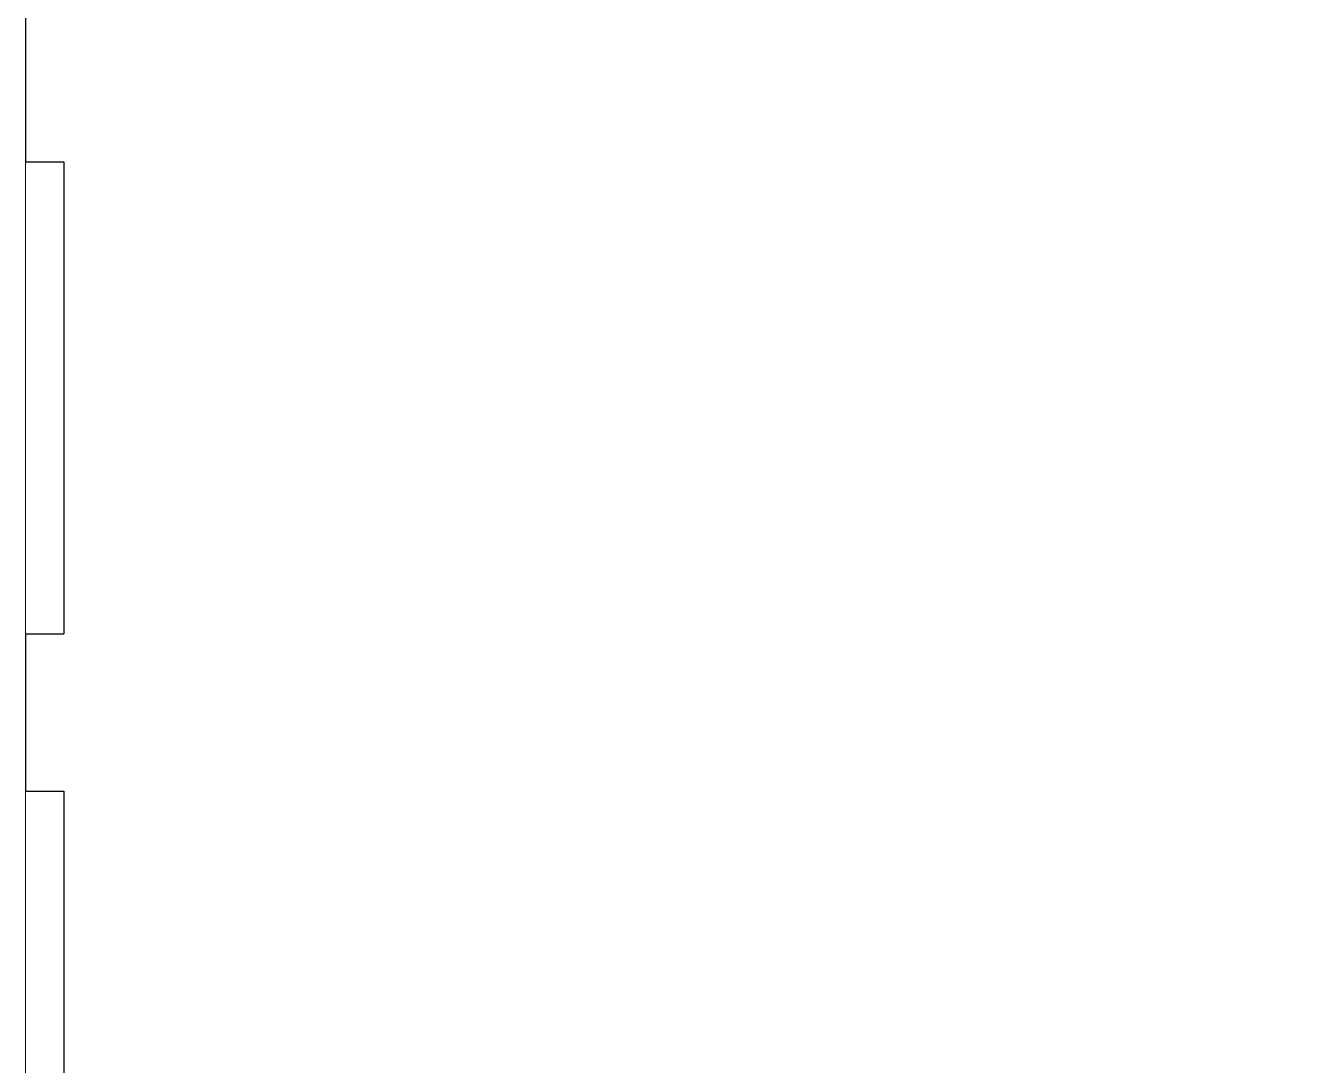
# Model space of a CAD drawing. Header units: millimetres. Extents: x -3928 to -434, y -548 to 1409.
# Drawn here: x -3928.4 to -3762.8, y 1050.3 to 1185.8 of the extents above; entities that cross this region are included whole.
import ezdxf

# ---------------------------------------------------------------- set-up
doc = ezdxf.new("R2010")
doc.units = ezdxf.units.MM
doc.header["$MEASUREMENT"] = 0
doc.layers.add('layer 1', color=7, linetype='Continuous')

msp = doc.modelspace()

# ---------------------------------------------------------------- linework, layer by layer
at = {"layer": 'layer 1', "color": 250, "lineweight": 9}
msp.add_lwpolyline([(-3928.424, 422.392), (-2728.424, 422.392), (-2728.424, 1322.392), (-3928.424, 1322.392), (-3928.424, 422.392)], close=True, dxfattribs=at)
at = {"layer": 'layer 1', "color": 1, "lineweight": 25}
for points in [[(-3928.424, 1188.5442), (-3928.424, 1188.5442), (-3928.424, 1168.0443), (-3928.424, 1168.0443)], [(-3928.424, 1168.0443), (-3928.424, 1168.0443), (-3923.4237, 1168.0443), (-3923.4237, 1168.0443)], [(-3923.4237, 1168.0443), (-3923.4237, 1168.0443), (-3923.4237, 1106.5442), (-3923.4237, 1106.5442)], [(-3928.424, 1106.5442), (-3928.424, 1106.5442), (-3928.424, 1086.0442), (-3928.424, 1086.0442)], [(-3928.424, 1106.5442), (-3928.424, 1106.5442), (-3923.4237, 1106.5442), (-3923.4237, 1106.5442)], [(-3928.424, 1086.0442), (-3928.424, 1086.0442), (-3923.4237, 1086.0442), (-3923.4237, 1086.0442)], [(-3923.4237, 1086.0442), (-3923.4237, 1086.0442), (-3923.4237, 1004.0442), (-3923.4237, 1004.0442)]]:
    msp.add_open_spline(points, degree=3, dxfattribs=at)

doc.saveas('drawing.dxf')
